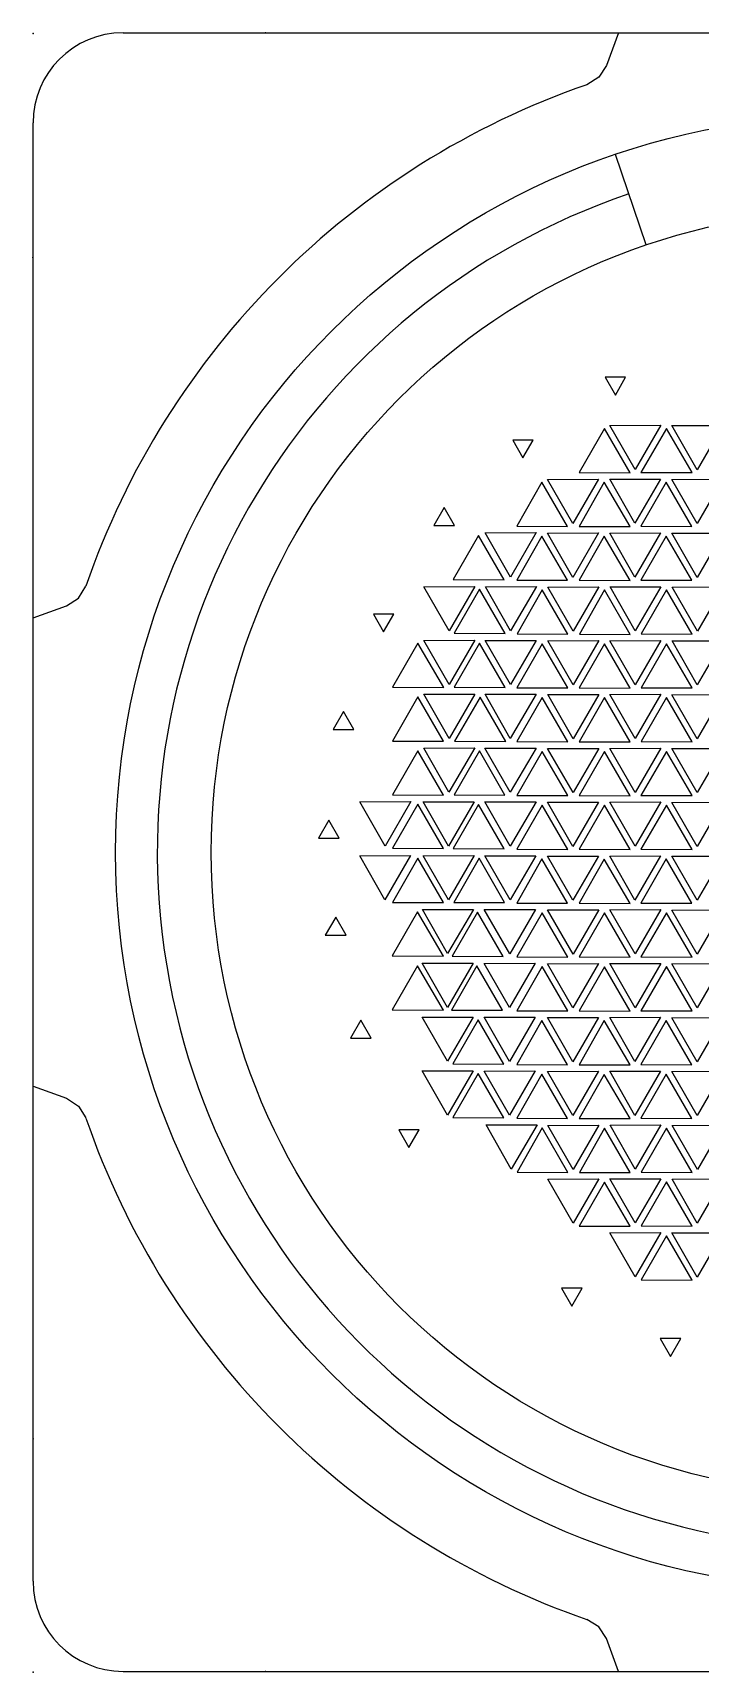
# Model space of a CAD drawing. Header units: millimetres. Extents: x -1305 to 107762, y -9150 to 56526.
# Drawn here: x 55350 to 55758, y 29980 to 30981 of the extents above; entities that cross this region are included whole.
import ezdxf

# ---------------------------------------------------------------- set-up
doc = ezdxf.new("R2010")
doc.units = ezdxf.units.MM
for name, color, linetype in [('DVM_INDOOR', 7, 'Continuous'), ('DVM_UNIT_BP', 7, 'Continuous'), ('DVM_UNIT_DP', 4, 'Continuous'), ('DVM_UNIT_LP', 3, 'Continuous')]:
    doc.layers.add(name, color=color, linetype=linetype)

# ---------------------------------------------------------------- blocks, each defined once
blk = doc.blocks.new('ID_C_360_4_T')
at = {"layer": 'DVM_INDOOR', "color": 0}
for p, q in [((-445.4, 500.3), (445.3, 500.3)), ((-142.8, 500.3), (-150.2, 480.4)), ((-150.2, 480.4), (-154.8, 473.2)), ((-154.8, 473.2), (-162.1, 468.6)), ((-500.4, -444.9), (-500.4, 445.3)), ((-125.9, 370.8), (-144.7, 426.1)), ((-138.5, 290), (-151, 290)), ((-151, 290), (-144.7, 279.1)), ((-144.7, 279.1), (-138.5, 290)), ((-148.2, 260.6), (-117, 260.8)), ((-132.7, 233.7), (-148.2, 260.6)), ((-117, 260.8), (-132.7, 233.7)), ((-110.3, 260.5), (-79.1, 260.6)), ((-94.8, 233.6), (-110.3, 260.5)), ((-79.1, 260.6), (-94.8, 233.6)), ((-194.9, 251.6), (-207.4, 251.6)), ((-207.4, 251.6), (-201.2, 240.8)), ((-201.2, 240.8), (-194.9, 251.6)), ((-151.4, 258.8), (-166.9, 231.8)), ((-135.7, 231.7), (-151.4, 258.8)), ((-113.6, 258.8), (-129.1, 231.9)), ((-97.9, 231.8), (-113.6, 258.8)), ((-166.9, 231.8), (-135.7, 231.7)), ((-129.1, 231.9), (-97.9, 231.8)), ((-189.6, 226), (-205, 199.1)), ((-173.9, 199), (-189.6, 226)), ((-186.2, 227.7), (-155, 227.8)), ((-170.7, 200.8), (-186.2, 227.7)), ((-155, 227.8), (-170.7, 200.8)), ((-151.5, 225.9), (-166.9, 199)), ((-135.8, 198.9), (-151.5, 225.9)), ((-148.2, 227.8), (-117.1, 227.9)), ((-132.8, 200.9), (-148.2, 227.8)), ((-117.1, 227.9), (-132.8, 200.9)), ((-113.7, 226), (-129.1, 199.1)), ((-98, 198.9), (-113.7, 226)), ((-110.3, 227.7), (-79.1, 227.8)), ((-94.8, 200.7), (-110.3, 227.7)), ((-79.1, 227.8), (-94.8, 200.7)), ((-249.3, 210.6), (-255.6, 199.6)), ((-243, 199.6), (-249.3, 210.6)), ((-255.6, 199.6), (-243, 199.6)), ((-228.4, 193.4), (-243.9, 166.5)), ((-212.7, 166.3), (-228.4, 193.4)), ((-224.3, 195.1), (-193.1, 195.2)), ((-208.8, 168.1), (-224.3, 195.1)), ((-193.1, 195.2), (-208.8, 168.1)), ((-205, 199.1), (-173.9, 199)), ((-189.6, 193.1), (-205, 166.2)), ((-173.9, 166.1), (-189.6, 193.1)), ((-186.2, 194.8), (-155, 195)), ((-170.7, 167.9), (-186.2, 194.8)), ((-155, 195), (-170.7, 167.9)), ((-166.9, 199), (-135.8, 198.9)), ((-151.5, 193), (-166.9, 166.1)), ((-135.8, 166), (-151.5, 193)), ((-148.2, 194.9), (-117.1, 195.1)), ((-132.8, 168), (-148.2, 194.9)), ((-117.1, 195.1), (-132.8, 168)), ((-129.1, 199.1), (-98, 198.9)), ((-113.7, 193.1), (-129.1, 166.2)), ((-98, 166.1), (-113.7, 193.1)), ((-110.3, 194.8), (-79.1, 194.9)), ((-94.8, 167.9), (-110.3, 194.8)), ((-79.1, 194.9), (-94.8, 167.9)), ((-472.7, 155.2), (-468.2, 162.5)), ((-261.8, 162.2), (-230.6, 162.3)), ((-246.3, 135.3), (-261.8, 162.2)), ((-230.6, 162.3), (-246.3, 135.3)), ((-243.9, 166.5), (-212.7, 166.3)), ((-227.7, 160.7), (-243.2, 133.8)), ((-212.1, 133.6), (-227.7, 160.7)), ((-224.1, 162.2), (-193, 162.3)), ((-208.7, 135.3), (-224.1, 162.2)), ((-193, 162.3), (-208.7, 135.3)), ((-205, 166.2), (-173.9, 166.1)), ((-189.4, 160.3), (-204.8, 133.4)), ((-173.7, 133.2), (-189.4, 160.3)), ((-186, 162), (-154.8, 162.1)), ((-170.5, 135.1), (-186, 162)), ((-154.8, 162.1), (-170.5, 135.1)), ((-166.9, 166.1), (-135.8, 166)), ((-151.3, 160.2), (-166.7, 133.3)), ((-135.6, 133.1), (-151.3, 160.2)), ((-148, 162.1), (-116.9, 162.2)), ((-132.6, 135.2), (-148, 162.1)), ((-116.9, 162.2), (-132.6, 135.2)), ((-129.1, 166.2), (-98, 166.1)), ((-113.5, 160.3), (-129, 133.4)), ((-97.8, 133.2), (-113.5, 160.3)), ((-110.1, 162), (-78.9, 162.1)), ((-94.6, 135), (-110.1, 162)), ((-78.9, 162.1), (-94.6, 135)), ((-500.4, 143.1), (-480, 150.6)), ((-480, 150.6), (-472.7, 155.2)), ((-280, 145.4), (-292.5, 145.4)), ((-292.5, 145.4), (-286.3, 134.6)), ((-286.3, 134.6), (-280, 145.4)), ((-243.2, 133.8), (-212.1, 133.6)), ((-204.8, 133.4), (-173.7, 133.2)), ((-166.7, 133.3), (-135.6, 133.1)), ((-129, 133.4), (-97.8, 133.2)), ((-265.3, 127.8), (-280.8, 100.9)), ((-249.6, 100.7), (-265.3, 127.8)), ((-261.7, 129.4), (-230.5, 129.5)), ((-246.2, 102.5), (-261.7, 129.4)), ((-230.5, 129.5), (-246.2, 102.5)), ((-227.8, 127.7), (-243.3, 100.8)), ((-212.1, 100.6), (-227.8, 127.7)), ((-224.3, 129.3), (-193.1, 129.4)), ((-208.8, 102.4), (-224.3, 129.3)), ((-193.1, 129.4), (-208.8, 102.4)), ((-189.4, 127.4), (-204.9, 100.5)), ((-173.7, 100.4), (-189.4, 127.4)), ((-186, 129.1), (-154.8, 129.3)), ((-170.5, 102.2), (-186, 129.1)), ((-154.8, 129.3), (-170.5, 102.2)), ((-151.3, 127.3), (-166.8, 100.4)), ((-135.6, 100.3), (-151.3, 127.3)), ((-148.1, 129.2), (-116.9, 129.4)), ((-132.6, 102.3), (-148.1, 129.2)), ((-116.9, 129.4), (-132.6, 102.3)), ((-113.5, 127.4), (-129, 100.5)), ((-97.8, 100.4), (-113.5, 127.4)), ((-110.1, 129.1), (-79, 129.2)), ((-94.7, 102.2), (-110.1, 129.1)), ((-79, 129.2), (-94.7, 102.2)), ((-280.8, 100.9), (-249.6, 100.7)), ((-243.3, 100.8), (-212.1, 100.6)), ((-204.9, 100.5), (-173.7, 100.4)), ((-166.8, 100.4), (-135.6, 100.3)), ((-129, 100.5), (-97.8, 100.4)), ((-265.3, 94.9), (-280.8, 68)), ((-249.7, 67.9), (-265.3, 94.9)), ((-261.7, 96.5), (-230.6, 96.6)), ((-246.3, 69.6), (-261.7, 96.5)), ((-230.6, 96.6), (-246.3, 69.6)), ((-227.4, 94.8), (-242.9, 67.9)), ((-211.7, 67.8), (-227.4, 94.8)), ((-224.3, 96.5), (-193.2, 96.6)), ((-208.9, 69.6), (-224.3, 96.5)), ((-193.2, 96.6), (-208.9, 69.6)), ((-189.5, 94.6), (-204.9, 67.7)), ((-173.8, 67.5), (-189.5, 94.6)), ((-186, 96.3), (-154.9, 96.4)), ((-170.6, 69.4), (-186, 96.3)), ((-154.9, 96.4), (-170.6, 69.4)), ((-151.3, 94.5), (-166.8, 67.6)), ((-135.6, 67.4), (-151.3, 94.5)), ((-148.1, 96.4), (-116.9, 96.5)), ((-132.6, 69.5), (-148.1, 96.4)), ((-116.9, 96.5), (-132.6, 69.5)), ((-113.6, 94.6), (-129, 67.7)), ((-97.9, 67.5), (-113.6, 94.6)), ((-110.2, 96.2), (-79, 96.4)), ((-94.7, 69.3), (-110.2, 96.2)), ((-79, 96.4), (-94.7, 69.3)), ((-310.9, 86.1), (-317.2, 75.1)), ((-304.5, 75.1), (-310.9, 86.1)), ((-317.2, 75.1), (-304.5, 75.1)), ((-265.4, 62), (-280.9, 35.1)), ((-280.8, 68), (-249.7, 67.9)), ((-249.7, 34.9), (-265.4, 62)), ((-261.8, 63.7), (-230.6, 63.8)), ((-246.4, 36.7), (-261.8, 63.7)), ((-230.6, 63.8), (-246.4, 36.7)), ((-227.8, 62), (-243.3, 35.1)), ((-242.9, 67.9), (-211.7, 67.8)), ((-212.2, 34.9), (-227.8, 62)), ((-224.4, 63.6), (-193.2, 63.7)), ((-209, 36.7), (-224.4, 63.6)), ((-193.2, 63.7), (-209, 36.7)), ((-189.5, 61.7), (-205, 34.8)), ((-204.9, 67.7), (-173.8, 67.5)), ((-173.8, 34.7), (-189.5, 61.7)), ((-186.1, 63.4), (-154.9, 63.5)), ((-170.6, 36.5), (-186.1, 63.4)), ((-154.9, 63.5), (-170.6, 36.5)), ((-166.8, 67.6), (-135.6, 67.4)), ((-151.4, 61.6), (-166.8, 34.7)), ((-135.7, 34.6), (-151.4, 61.6)), ((-148.2, 63.5), (-117, 63.7)), ((-132.7, 36.6), (-148.2, 63.5)), ((-117, 63.7), (-132.7, 36.6)), ((-113.6, 61.7), (-129.1, 34.8)), ((-129, 67.7), (-97.9, 67.5)), ((-97.9, 34.7), (-113.6, 61.7)), ((-110.2, 63.4), (-79.1, 63.5)), ((-94.7, 36.5), (-110.2, 63.4)), ((-79.1, 63.5), (-94.7, 36.5)), ((-300.9, 30.9), (-269.7, 31)), ((-285.4, 3.9), (-300.9, 30.9)), ((-269.7, 31), (-285.4, 3.9)), ((-280.9, 35.1), (-249.7, 34.9)), ((-262.1, 30.8), (-230.9, 30.9)), ((-246.6, 3.9), (-262.1, 30.8)), ((-230.9, 30.9), (-246.6, 3.9)), ((-243.3, 35.1), (-212.2, 34.9)), ((-224.4, 30.8), (-193.2, 30.9)), ((-209, 3.9), (-224.4, 30.8)), ((-193.2, 30.9), (-209, 3.9)), ((-205, 34.8), (-173.8, 34.7)), ((-186.1, 30.6), (-155, 30.7)), ((-170.7, 3.6), (-186.1, 30.6)), ((-155, 30.7), (-170.7, 3.6)), ((-166.8, 34.7), (-135.7, 34.6)), ((-148.2, 30.7), (-117, 30.8)), ((-132.7, 3.8), (-148.2, 30.7)), ((-117, 30.8), (-132.7, 3.8)), ((-129.1, 34.8), (-97.9, 34.7)), ((-110.3, 30.5), (-79.1, 30.7)), ((-94.8, 3.6), (-110.3, 30.5)), ((-79.1, 30.7), (-94.8, 3.6)), ((-265.4, 29.5), (-280.9, 2.6)), ((-249.7, 2.4), (-265.4, 29.5)), ((-228.3, 29.3), (-243.8, 2.4)), ((-212.6, 2.2), (-228.3, 29.3)), ((-189.5, 28.9), (-205, 2)), ((-173.8, 1.8), (-189.5, 28.9)), ((-151.4, 28.8), (-166.9, 1.9)), ((-135.7, 1.7), (-151.4, 28.8)), ((-113.6, 28.9), (-129.1, 1.9)), ((-97.9, 1.8), (-113.6, 28.9)), ((-319.7, 19.6), (-326, 8.6)), ((-313.4, 8.6), (-319.7, 19.6)), ((-326, 8.6), (-313.4, 8.6)), ((-280.9, 2.6), (-249.7, 2.4)), ((-243.8, 2.4), (-212.6, 2.2)), ((-205, 2), (-173.8, 1.8)), ((-166.9, 1.9), (-135.7, 1.7)), ((-129.1, 1.9), (-97.9, 1.8)), ((-300.9, -2), (-269.8, -1.9)), ((-285.5, -28.9), (-300.9, -2)), ((-269.8, -1.9), (-285.5, -28.9)), ((-265.4, -3.5), (-280.9, -30.5)), ((-249.8, -30.6), (-265.4, -3.5)), ((-262.1, -2), (-231, -1.9)), ((-246.7, -29), (-262.1, -2)), ((-231, -1.9), (-246.7, -29)), ((-228, -3.6), (-243.5, -30.5)), ((-212.4, -30.6), (-228, -3.6)), ((-224.5, -2.1), (-193.3, -2)), ((-209, -29), (-224.5, -2.1)), ((-193.3, -2), (-209, -29)), ((-189.6, -4), (-205, -30.9)), ((-173.9, -31), (-189.6, -4)), ((-186.2, -2.3), (-155, -2.2)), ((-170.7, -29.2), (-186.2, -2.3)), ((-155, -2.2), (-170.7, -29.2)), ((-151.5, -4.1), (-166.9, -31)), ((-135.8, -31.1), (-151.5, -4.1)), ((-148.2, -2.2), (-117.1, -2.1)), ((-132.8, -29.1), (-148.2, -2.2)), ((-117.1, -2.1), (-132.8, -29.1)), ((-113.7, -4), (-129.1, -30.9)), ((-98, -31), (-113.7, -4)), ((-110.3, -2.3), (-79.1, -2.2)), ((-94.8, -29.2), (-110.3, -2.3)), ((-79.1, -2.2), (-94.8, -29.2)), ((-315.5, -39.6), (-321.9, -50.6)), ((-309.2, -50.6), (-315.5, -39.6)), ((-265.5, -36.2), (-281, -63.1)), ((-280.9, -30.5), (-249.8, -30.6)), ((-249.8, -63.3), (-265.5, -36.2)), ((-262.6, -34.9), (-231.4, -34.8)), ((-247.2, -61.8), (-262.6, -34.9)), ((-231.4, -34.8), (-247.2, -61.8)), ((-229, -36.4), (-244.5, -63.3)), ((-243.5, -30.5), (-212.4, -30.6)), ((-213.3, -63.5), (-229, -36.4)), ((-224.8, -34.9), (-193.6, -34.8)), ((-209.3, -61.9), (-224.8, -34.9)), ((-193.6, -34.8), (-209.3, -61.9)), ((-205, -30.9), (-173.9, -31)), ((-189.5, -36.8), (-205, -63.7)), ((-173.8, -63.9), (-189.5, -36.8)), ((-186.1, -35.1), (-154.9, -35)), ((-170.6, -62.1), (-186.1, -35.1)), ((-154.9, -35), (-170.6, -62.1)), ((-166.9, -31), (-135.8, -31.1)), ((-151.4, -36.9), (-166.8, -63.8)), ((-135.7, -64), (-151.4, -36.9)), ((-148.2, -35), (-117, -34.9)), ((-132.7, -62), (-148.2, -35)), ((-117, -34.9), (-132.7, -62)), ((-129.1, -30.9), (-98, -31)), ((-113.6, -36.8), (-129.1, -63.8)), ((-97.9, -63.9), (-113.6, -36.8)), ((-110.2, -35.2), (-79.1, -35)), ((-94.7, -62.1), (-110.2, -35.2)), ((-79.1, -35), (-94.7, -62.1)), ((-321.9, -50.6), (-309.2, -50.6)), ((-281, -63.1), (-249.8, -63.3)), ((-265.5, -69.2), (-281, -96.1)), ((-249.8, -96.2), (-265.5, -69.2)), ((-262.7, -67.7), (-231.5, -67.6)), ((-247.2, -94.7), (-262.7, -67.7)), ((-231.5, -67.6), (-247.2, -94.7)), ((-229.3, -69.3), (-244.8, -96.2)), ((-244.5, -63.3), (-213.3, -63.5)), ((-213.6, -96.3), (-229.3, -69.3)), ((-224.8, -67.8), (-193.7, -67.7)), ((-209.4, -94.7), (-224.8, -67.8)), ((-193.7, -67.7), (-209.4, -94.7)), ((-205, -63.7), (-173.8, -63.9)), ((-189.5, -69.7), (-205, -96.6)), ((-173.8, -96.7), (-189.5, -69.7)), ((-186.1, -68), (-155, -67.9)), ((-170.7, -94.9), (-186.1, -68)), ((-155, -67.9), (-170.7, -94.9)), ((-151.4, -69.8), (-166.9, -96.7)), ((-166.8, -63.8), (-135.7, -64)), ((-135.7, -96.8), (-151.4, -69.8)), ((-148.2, -67.9), (-117, -67.8)), ((-132.7, -94.8), (-148.2, -67.9)), ((-117, -67.8), (-132.7, -94.8)), ((-129.1, -63.8), (-97.9, -63.9)), ((-113.6, -69.7), (-129.1, -96.6)), ((-97.9, -96.7), (-113.6, -69.7)), ((-110.3, -68), (-79.1, -67.9)), ((-94.8, -94.9), (-110.3, -68)), ((-79.1, -67.9), (-94.8, -94.9)), ((-281, -96.1), (-249.8, -96.2)), ((-244.8, -96.2), (-213.6, -96.3)), ((-205, -96.6), (-173.8, -96.7)), ((-166.9, -96.7), (-135.7, -96.8)), ((-129.1, -96.6), (-97.9, -96.7)), ((-300.2, -102.4), (-306.6, -113.4)), ((-293.9, -113.4), (-300.2, -102.4)), ((-262.7, -100.6), (-231.6, -100.5)), ((-247.3, -127.5), (-262.7, -100.6)), ((-231.6, -100.5), (-247.3, -127.5)), ((-228.5, -102.1), (-244, -129)), ((-212.9, -129.2), (-228.5, -102.1)), ((-224.9, -100.6), (-193.7, -100.5)), ((-209.5, -127.6), (-224.9, -100.6)), ((-193.7, -100.5), (-209.5, -127.6)), ((-189.6, -102.5), (-205, -129.4)), ((-173.9, -129.6), (-189.6, -102.5)), ((-186.2, -100.8), (-155, -100.7)), ((-170.7, -127.8), (-186.2, -100.8)), ((-155, -100.7), (-170.7, -127.8)), ((-151.5, -102.6), (-166.9, -129.6)), ((-135.8, -129.7), (-151.5, -102.6)), ((-148.2, -100.7), (-117.1, -100.6)), ((-132.8, -127.7), (-148.2, -100.7)), ((-117.1, -100.6), (-132.8, -127.7)), ((-113.7, -102.5), (-129.1, -129.5)), ((-98, -129.6), (-113.7, -102.5)), ((-110.3, -100.9), (-79.1, -100.7)), ((-94.8, -127.8), (-110.3, -100.9)), ((-79.1, -100.7), (-94.8, -127.8)), ((-306.6, -113.4), (-293.9, -113.4)), ((-244, -129), (-212.9, -129.2)), ((-205, -129.4), (-173.9, -129.6)), ((-166.9, -129.6), (-135.8, -129.7)), ((-129.1, -129.5), (-98, -129.6)), ((-262.8, -133.4), (-231.6, -133.3)), ((-247.3, -160.4), (-262.8, -133.4)), ((-231.6, -133.3), (-247.3, -160.4)), ((-228.6, -135), (-244.1, -161.9)), ((-212.9, -162), (-228.6, -135)), ((-224.9, -133.5), (-193.8, -133.4)), ((-209.5, -160.4), (-224.9, -133.5)), ((-193.8, -133.4), (-209.5, -160.4)), ((-189.6, -135.4), (-205, -162.3)), ((-173.9, -162.4), (-189.6, -135.4)), ((-186.2, -133.7), (-155, -133.6)), ((-170.7, -160.6), (-186.2, -133.7)), ((-155, -133.6), (-170.7, -160.6)), ((-151.5, -135.5), (-166.9, -162.4)), ((-135.8, -162.5), (-151.5, -135.5)), ((-148.2, -133.6), (-117.1, -133.5)), ((-132.8, -160.5), (-148.2, -133.6)), ((-117.1, -133.5), (-132.8, -160.5)), ((-113.7, -135.4), (-129.1, -162.3)), ((-98, -162.4), (-113.7, -135.4)), ((-110.3, -133.7), (-79.1, -133.6)), ((-94.8, -160.6), (-110.3, -133.7)), ((-79.1, -133.6), (-94.8, -160.6)), ((-500.4, -142.7), (-480, -150.1)), ((-480, -150.1), (-472.7, -154.8)), ((-472.7, -154.8), (-468.2, -162.1)), ((-264.6, -169.3), (-277.1, -169.3)), ((-277.1, -169.3), (-270.8, -180.1)), ((-270.8, -180.1), (-264.6, -169.3)), ((-244.1, -161.9), (-212.9, -162)), ((-223.7, -166.3), (-192.6, -166.2)), ((-208.3, -193.3), (-223.7, -166.3)), ((-192.6, -166.2), (-208.3, -193.3)), ((-205, -162.3), (-173.9, -162.4)), ((-189.4, -168.2), (-204.8, -195.2)), ((-173.7, -195.3), (-189.4, -168.2)), ((-186, -166.6), (-154.8, -166.4)), ((-170.5, -193.5), (-186, -166.6)), ((-154.8, -166.4), (-170.5, -193.5)), ((-166.9, -162.4), (-135.8, -162.5)), ((-151.3, -168.3), (-166.7, -195.3)), ((-135.6, -195.4), (-151.3, -168.3)), ((-148, -166.4), (-116.9, -166.3)), ((-132.6, -193.4), (-148, -166.4)), ((-116.9, -166.3), (-132.6, -193.4)), ((-129.1, -162.3), (-98, -162.4)), ((-113.5, -168.3), (-129, -195.2)), ((-97.8, -195.3), (-113.5, -168.3)), ((-110.1, -166.6), (-78.9, -166.4)), ((-94.6, -193.5), (-110.1, -166.6)), ((-78.9, -166.4), (-94.6, -193.5)), ((-204.8, -195.2), (-173.7, -195.3)), ((-186, -199.4), (-154.8, -199.3)), ((-170.5, -226.3), (-186, -199.4)), ((-154.8, -199.3), (-170.5, -226.3)), ((-166.7, -195.3), (-135.6, -195.4)), ((-148.1, -199.3), (-116.9, -199.2)), ((-132.6, -226.2), (-148.1, -199.3)), ((-116.9, -199.2), (-132.6, -226.2)), ((-129, -195.2), (-97.8, -195.3)), ((-110.1, -199.4), (-79, -199.3)), ((-94.7, -226.3), (-110.1, -199.4)), ((-79, -199.3), (-94.7, -226.3)), ((-151.3, -201.2), (-166.8, -228.1)), ((-135.6, -228.2), (-151.3, -201.2)), ((-113.5, -201.1), (-129, -228)), ((-97.8, -228.2), (-113.5, -201.1)), ((-166.8, -228.1), (-135.6, -228.2)), ((-129, -228), (-97.8, -228.2)), ((-148.1, -232.2), (-116.9, -232)), ((-132.6, -259.1), (-148.1, -232.2)), ((-116.9, -232), (-132.6, -259.1)), ((-113.6, -234), (-129, -260.9)), ((-97.9, -261), (-113.6, -234)), ((-110.2, -232.3), (-79, -232.2)), ((-94.7, -259.2), (-110.2, -232.3)), ((-79, -232.2), (-94.7, -259.2)), ((-165.1, -266), (-177.7, -266)), ((-177.7, -266), (-171.4, -276.9)), ((-171.4, -276.9), (-165.1, -266)), ((-129, -260.9), (-97.9, -261)), ((-104.7, -296.8), (-117.3, -296.8)), ((-117.3, -296.8), (-111, -307.7)), ((-111, -307.7), (-104.7, -296.8)), ((-154.8, -472.7), (-162.1, -468.2)), ((-150.2, -479.9), (-154.8, -472.7)), ((-142.8, -499.9), (-150.2, -479.9)), ((-445.4, -499.9), (445.3, -499.9))]:
    blk.add_line(p, q, dxfattribs=at)
for radius in [450, 391.6]:
    blk.add_circle((0, 0), radius, dxfattribs=at)
for centre, radius, start, end in [((-445.4, 445.3), 55, 90, 180), ((-0.3, 0.7), 495.1, 109.0772, 160.9239), ((0, 0), 424.5, 108.7564, 71.2959), ((-0.3, -0.3), 495.1, 199.0761, 250.9228), ((-445.4, -444.9), 55, 180, 270)]:
    blk.add_arc(centre, radius, start, end, dxfattribs=at)
at = {"layer": 'DVM_UNIT_BP'}
for p in [(-500.4, 499.9), (-500.4, -500.4)]:
    blk.add_point(p, dxfattribs=at)
at = {"layer": 'DVM_UNIT_DP'}
for p in [(-358.4, 500.3), (-500.4, -357.9)]:
    blk.add_point(p, dxfattribs=at)
at = {"layer": 'DVM_UNIT_LP'}
for p in [(-500.6, 363.1), (-358.4, -499.9)]:
    blk.add_point(p, dxfattribs=at)

msp = doc.modelspace()

# ---------------------------------------------------------------- block references
at = {"layer": 'DVM_INDOOR'}
msp.add_blockref('ID_C_360_4_T', (55850.6, 30480.4), dxfattribs=at)

doc.saveas('drawing.dxf')
